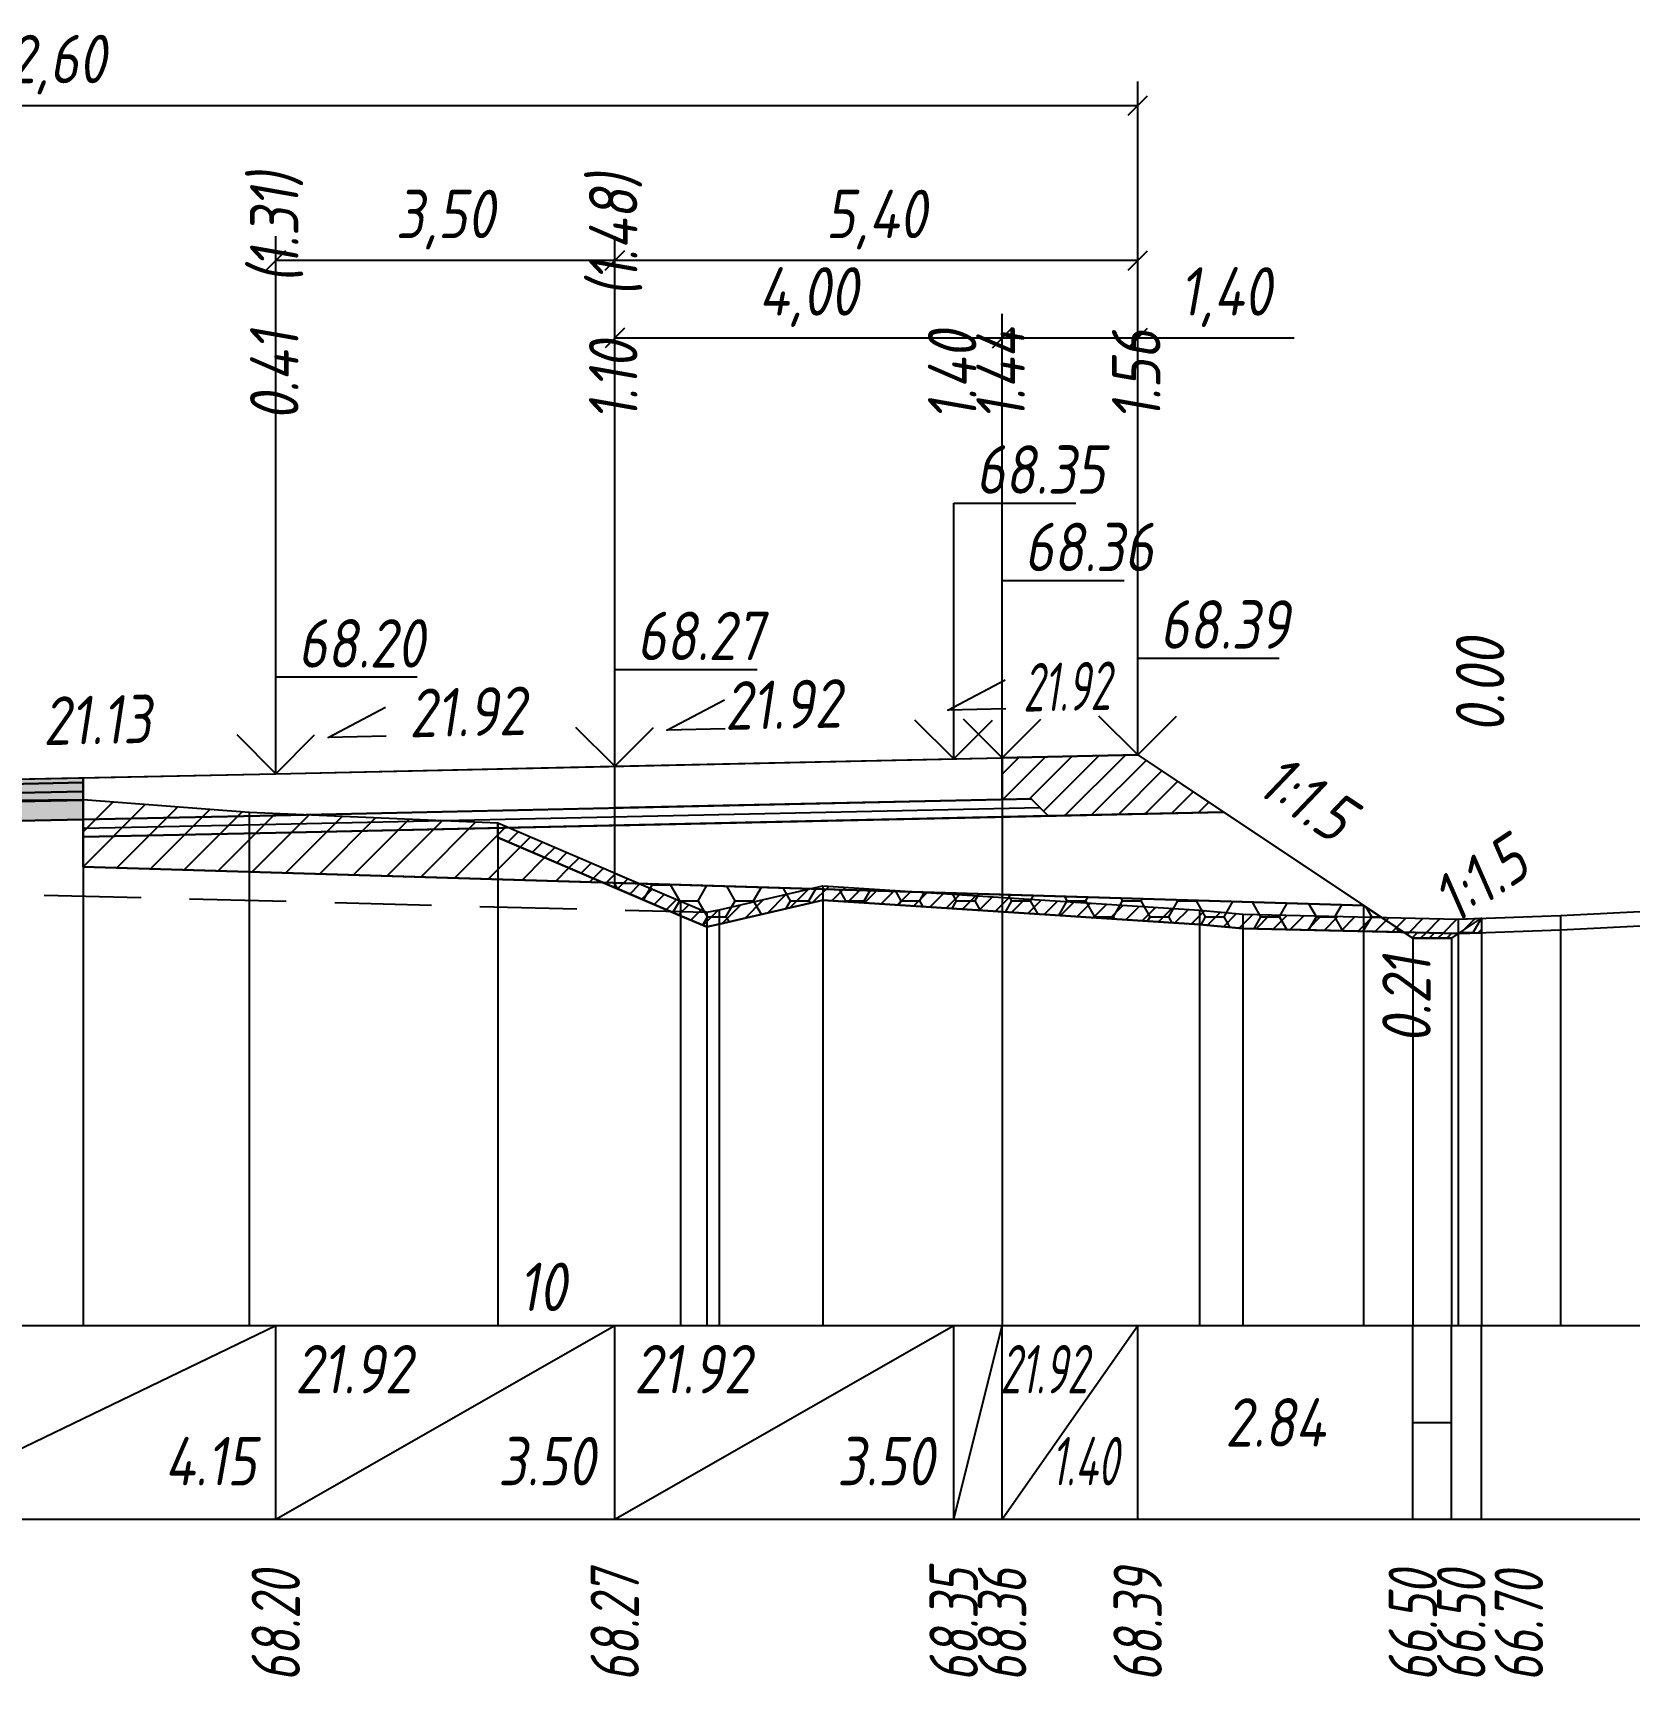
# Model space of a CAD drawing. Extents: x -717 to 1451, y -133302 to 233.
# Drawn here: x 165.2 to 247.6, y -39581.2 to -39496.3 of the extents above; entities that cross this region are included whole.
import ezdxf
from ezdxf.enums import TextEntityAlignment as Align

# ---------------------------------------------------------------- set-up
doc = ezdxf.new("R2010")
doc.units = 0
doc.linetypes.add('штриховая', pattern=[0.75, 0.5, -0.25])
for name, color, linetype in [('Интерполированный поперечник', 2, 'Continuous'), ('Код_514', 1, 'Continuous'), ('Контур_0', 7, 'Continuous'), ('Контур_2521', 7, 'Continuous'), ('Контур_2564', 7, 'Continuous'), ('Контур_2660', 7, 'Continuous'), ('Контур_2665', 7, 'Continuous'), ('Контур_400', 7, 'Continuous'), ('Контур_508', 7, 'Continuous'), ('Контур_512', 7, 'Continuous'), ('Контур_513', 7, 'Continuous'), ('Контур_818', 7, 'Continuous'), ('Красный поперечник', 1, 'Continuous'), ('Объём_2501', 7, 'Continuous'), ('Объём_2564', 7, 'Continuous'), ('Объём_2650', 7, 'Continuous'), ('Объём_2660', 7, 'Continuous'), ('Объём_2661', 7, 'Continuous'), ('Объём_2663', 7, 'Continuous'), ('Объём_2664', 7, 'Continuous'), ('Объём_2665', 7, 'Continuous'), ('Объём_2666', 7, 'Continuous'), ('Объём_2753', 7, 'Continuous'), ('Откосы', 7, 'Continuous'), ('Отметки покрытия', 7, 'Continuous'), ('Рабочие отметки', 7, 'Continuous'), ('Рабочие отметки доп.', 7, 'Continuous'), ('Слои выравнивания', 7, 'Continuous'), ('Таблица', 7, 'Continuous'), ('Уклоны проезжей части', 7, 'Continuous'), ('Черный поперечник', 3, 'Continuous')]:
    doc.layers.add(name, color=color, linetype=linetype)
for name, color, linetype, true_color in [('Контур_2540', 2, 'Continuous', 0xffff00), ('Контур_2560', 2, 'Continuous', 0xffff00), ('Контур_2561', 7, 'Continuous', 0xff8040), ('Контур_2562', 3, 'Continuous', 0x00ff00), ('Контур_2563', 7, 'Continuous', 0xff8000), ('Контур_2570', 7, 'Continuous', 0x80ff00), ('Контур_2725', 7, 'Continuous', 0x323232), ('Контур_2736', 4, 'Continuous', 0x00ffff), ('Контур_2737', 4, 'Continuous', 0x00ffff), ('Контур_2738', 4, 'Continuous', 0x00ffff), ('Контур_2739', 4, 'Continuous', 0x00ffff), ('Контур_2741', 4, 'Continuous', 0x00ffff), ('Контур_2742', 4, 'Continuous', 0x00ffff), ('Контур_2743', 4, 'Continuous', 0x00ffff), ('Контур_2744', 7, 'Continuous', 0xa4ffff), ('Контур_2745', 7, 'Continuous', 0xa4ffff), ('Контур_2747', 4, 'Continuous', 0x00ffff), ('Контур_2748', 4, 'Continuous', 0x00ffff), ('Контур_2749', 4, 'Continuous', 0x00ffff), ('Контур_2750', 4, 'Continuous', 0x00ffff), ('Контур_2751', 4, 'Continuous', 0x00ffff), ('Контур_2752', 4, 'Continuous', 0x00ffff), ('Контур_2760', 7, 'Continuous', 0x323232), ('Контур_2761', 7, 'Continuous', 0x323232), ('Контур_2762', 7, 'Continuous', 0x323232), ('Контур_2763', 7, 'Continuous', 0x323232), ('Контур_402', 7, 'Continuous', 0xff6464), ('Контур_703', 4, 'Continuous', 0x00ffff), ('Контур_705', 4, 'Continuous', 0x00ffff), ('Контур_707', 4, 'Continuous', 0x00ffff), ('Контур_720', 131, 'Continuous', 0xaaffff), ('Объём_2500', 7, 'Continuous', 0xc0c0c0), ('Объём_2520', 7, 'Continuous', 0x80ffff), ('Объём_2540', 2, 'Continuous', 0xffff00), ('Объём_2560', 2, 'Continuous', 0xffff00), ('Объём_2561', 7, 'Continuous', 0xff8040), ('Объём_2562', 3, 'Continuous', 0x00ff00), ('Объём_2563', 7, 'Continuous', 0xff8000), ('Объём_2570', 7, 'Continuous', 0x80ff00), ('Объём_2600', 7, 'Continuous', 0x808000), ('Объём_2620', 2, 'Continuous', 0xffff00), ('Объём_2746', 2, 'Continuous', 0xffff00)]:
    doc.layers.add(name, color=color, linetype=linetype, true_color=true_color)
doc.styles.get("Standard").update_dxf_attribs({"font": 'txt', "height": 2.5})
doc.styles.add('М', font='romand.shx', dxfattribs={"width": 0.8, "oblique": 10, "height": 2.5})
doc.dimstyles.new('ISO-25', dxfattribs={"dimtxt": 2.5, "dimasz": 2.5, "dimexe": 1.25, "dimexo": 0.625, "dimtad": 1, "dimtxsty": 'Standard', "dimcen": 2.5, "dimadec": 0, "dimazin": 0, "dimtfac": 1, "dimtmove": 0, "dimatfit": 3, "dimfxl": 1, "dimarcsym": 0})

# ---------------------------------------------------------------- blocks, each defined once
blk = doc.blocks.new('_Oblique')
at = {"color": 0, "linetype": 'ByBlock', "lineweight": -2}
blk.add_line((-0.5, -0.5), (0.5, 0.5), dxfattribs=at)
blk = doc.blocks.new('*D914')
at = {"color": 0, "lineweight": -2, "transparency": 16777216}
for p, q in [((215.236, -39533.122), (215.236, -39510.757)), ((222.236, -39532.968), (222.236, -39510.757)), ((215.236, -39512.007), (222.236, -39512.007)), ((222.236, -39512.007), (230.316, -39512.007))]:
    blk.add_line(p, q, dxfattribs=at)
at = {"layer": 'Defpoints', "color": 0, "transparency": 16777216}
for p in [(222.236, -39512.007), (215.236, -39533.747), (222.236, -39533.593)]:
    blk.add_point(p, dxfattribs=at)
at = {"color": 0, "lineweight": -2, "transparency": 16777216, "rotation": 180}
blk.add_blockref('_Oblique', (215.236, -39512.007), dxfattribs=at)
at = {"color": 0, "lineweight": -2, "transparency": 16777216}
blk.add_blockref('_Oblique', (222.236, -39512.007), dxfattribs=at)
at = {"color": 0, "transparency": 16777216, "insert": (226.776, -39509.894), "char_height": 2.5, "width": 8.75, "attachment_point": 5, "style": 'М'}
blk.add_mtext('1,40', dxfattribs=at)
blk = doc.blocks.new('*D916')
at = {"color": 0, "lineweight": -2, "transparency": 16777216}
for p, q in [((195.236, -39533.56), (195.236, -39510.757)), ((215.236, -39533.122), (215.236, -39510.757)), ((195.236, -39512.007), (215.236, -39512.007))]:
    blk.add_line(p, q, dxfattribs=at)
at = {"layer": 'Defpoints', "color": 0, "transparency": 16777216}
for p in [(215.236, -39512.007), (195.236, -39534.185), (215.236, -39533.747)]:
    blk.add_point(p, dxfattribs=at)
at = {"color": 0, "lineweight": -2, "transparency": 16777216, "rotation": 180}
blk.add_blockref('_Oblique', (195.236, -39512.007), dxfattribs=at)
at = {"color": 0, "lineweight": -2, "transparency": 16777216}
blk.add_blockref('_Oblique', (215.236, -39512.007), dxfattribs=at)
at = {"color": 0, "transparency": 16777216, "insert": (205.236, -39509.894), "char_height": 2.5, "width": 9.16667, "attachment_point": 5, "style": 'М'}
blk.add_mtext('4,00', dxfattribs=at)
blk = doc.blocks.new('*D918')
at = {"color": 0, "lineweight": -2, "transparency": 16777216}
for p, q in [((177.736, -39533.944), (177.736, -39506.757)), ((195.236, -39533.56), (195.236, -39506.757)), ((195.236, -39508.007), (177.736, -39508.007))]:
    blk.add_line(p, q, dxfattribs=at)
at = {"layer": 'Defpoints', "color": 0, "transparency": 16777216}
for p in [(177.736, -39508.007), (195.236, -39534.185), (177.736, -39534.569)]:
    blk.add_point(p, dxfattribs=at)
at = {"color": 0, "lineweight": -2, "transparency": 16777216, "rotation": 180}
blk.add_blockref('_Oblique', (177.736, -39508.007), dxfattribs=at)
at = {"color": 0, "lineweight": -2, "transparency": 16777216}
blk.add_blockref('_Oblique', (195.236, -39508.007), dxfattribs=at)
at = {"color": 0, "transparency": 16777216, "insert": (186.486, -39505.894), "char_height": 2.5, "width": 9.58333, "attachment_point": 5, "style": 'М'}
blk.add_mtext('3,50', dxfattribs=at)
blk = doc.blocks.new('*D919')
at = {"color": 0, "lineweight": -2, "transparency": 16777216}
for p, q in [((195.236, -39533.56), (195.236, -39506.757)), ((222.236, -39532.968), (222.236, -39506.757)), ((222.236, -39508.007), (195.236, -39508.007))]:
    blk.add_line(p, q, dxfattribs=at)
at = {"layer": 'Defpoints', "color": 0, "transparency": 16777216}
for p in [(195.236, -39508.007), (195.236, -39534.185), (222.236, -39533.593)]:
    blk.add_point(p, dxfattribs=at)
at = {"color": 0, "lineweight": -2, "transparency": 16777216, "rotation": 180}
blk.add_blockref('_Oblique', (195.236, -39508.007), dxfattribs=at)
at = {"color": 0, "lineweight": -2, "transparency": 16777216}
blk.add_blockref('_Oblique', (222.236, -39508.007), dxfattribs=at)
at = {"color": 0, "transparency": 16777216, "insert": (208.736, -39505.894), "char_height": 2.5, "width": 9.58333, "attachment_point": 5, "style": 'М'}
blk.add_mtext('5,40', dxfattribs=at)
blk = doc.blocks.new('*D921')
at = {"color": 0, "lineweight": -2, "transparency": 16777216}
for p, q in [((109.236, -39535.797), (109.236, -39498.757)), ((222.236, -39532.968), (222.236, -39498.757)), ((109.236, -39500.007), (222.236, -39500.007))]:
    blk.add_line(p, q, dxfattribs=at)
at = {"layer": 'Defpoints', "color": 0, "transparency": 16777216}
for p in [(222.236, -39500.007), (222.236, -39533.593), (109.236, -39536.422)]:
    blk.add_point(p, dxfattribs=at)
at = {"color": 0, "lineweight": -2, "transparency": 16777216, "rotation": 180}
blk.add_blockref('_Oblique', (109.236, -39500.007), dxfattribs=at)
at = {"color": 0, "lineweight": -2, "transparency": 16777216}
blk.add_blockref('_Oblique', (222.236, -39500.007), dxfattribs=at)
at = {"color": 0, "transparency": 16777216, "insert": (165.736, -39497.894), "char_height": 2.5, "width": 12.08333, "attachment_point": 5, "style": 'М'}
blk.add_mtext('22,60', dxfattribs=at)

msp = doc.modelspace()

# ---------------------------------------------------------------- hatches: boundary and pattern name
at = {"layer": 'Объём_2563'}
h = msp.add_hatch(dxfattribs=at)
h.set_pattern_fill('ANSI31', color=256, scale=0.3)
h.paths.add_polyline_path([(215.236, -39533.684), (222.236, -39533.531), (226.665, -39536.484), (217.617, -39536.682), (216.736, -39535.801), (215.236, -39535.834)])
at = {"layer": 'Объём_2570'}
h = msp.add_hatch(dxfattribs=at)
h.set_pattern_fill('ANSI31', color=256, scale=0.2)
h.paths.add_polyline_path([(239.992, -39542.715), (238.78, -39542.757), (227.667, -39542.499), (225.427, -39542.295), (205.982, -39541.04), (200.622, -39542.279), (199.995, -39542.409), (198.625, -39541.842), (189.199, -39537.796), (189.199, -39537.046), (198.625, -39541.092), (199.995, -39541.659), (200.622, -39541.529), (205.982, -39540.29), (225.427, -39541.545), (227.667, -39541.749), (238.78, -39542.007), (239.992, -39541.965)])
at = {"layer": 'Объём_2600'}
h = msp.add_hatch(dxfattribs=at)
h.set_pattern_fill('ANSI31', color=6, scale=0.4)
h.paths.add_polyline_path([(176.362, -39536.49), (189.199, -39537.046), (189.199, -39537.796), (194.621, -39540.123), (167.791, -39539.319), (167.791, -39535.841)])
h = msp.add_hatch(dxfattribs=at)
h.set_pattern_fill('HONEY', color=5, scale=0.3)
h.paths.add_polyline_path([(195.236, -39540.142), (233.892, -39541.302), (235.978, -39542.692), (227.667, -39542.499), (225.427, -39542.295), (205.982, -39541.04), (200.622, -39542.279), (199.995, -39542.409), (198.625, -39541.842), (195.236, -39540.387)])
h = msp.add_hatch(dxfattribs=at)
h.set_pattern_fill('HONEY', color=5, scale=0.3)
h.paths.add_polyline_path([(238.806, -39542.756), (239.992, -39541.965), (239.992, -39542.715)])
at = {"layer": 'Объём_2620'}
h = msp.add_hatch(dxfattribs=at)
h.set_pattern_fill('ANSI31', color=2, scale=0.1)
h.paths.add_polyline_path([(236.44, -39543), (235.978, -39542.692), (238.78, -39542.757), (238.806, -39542.756), (238.44, -39543)])
at = {"layer": 'Слои выравнивания'}
for color, points in [(2, [(156.986, -39534.944), (167.791, -39534.716), (167.791, -39534.966), (156.986, -39535.194)]), (3, [(156.986, -39535.194), (167.791, -39534.966), (167.791, -39535.416), (156.986, -39535.644)]), (4, [(156.986, -39535.644), (167.791, -39535.416), (167.791, -39535.866), (156.986, -39536.094)]), (5, [(156.986, -39536.094), (167.791, -39535.866), (167.791, -39536.866), (156.986, -39537.094)])]:
    msp.add_hatch(color=color, dxfattribs=at).paths.add_polyline_path(points)

# ---------------------------------------------------------------- linework, layer by layer
at = {"layer": 'Интерполированный поперечник', "linetype": 'штриховая', "ltscale": 10, "flags": 128}
msp.add_lwpolyline([(83.312, -39538.619), (199.995, -39541.659)], dxfattribs=at)
at = {"layer": 'Код_514'}
for p, q in [((156.986, -39573), (177.736, -39563)), ((177.736, -39573), (177.736, -39563)), ((177.736, -39573), (195.236, -39563)), ((195.236, -39573), (195.236, -39563)), ((195.236, -39573), (212.736, -39563)), ((212.736, -39573), (212.736, -39563)), ((212.736, -39573), (215.236, -39563)), ((215.236, -39573), (215.236, -39563)), ((215.236, -39573), (222.236, -39563)), ((222.236, -39573), (222.236, -39563)), ((236.44, -39573), (236.44, -39563)), ((238.44, -39573), (238.44, -39563)), ((239.992, -39573), (239.992, -39563)), ((236.44, -39568), (238.44, -39568))]:
    msp.add_line(p, q, dxfattribs=at)
at = {"layer": 'Контур_0', "flags": 128}
for points in [[(222.236, -39533.531), (234.812, -39541.915), (234.812, -39541.915), (234.812, -39541.915), (234.812, -39541.915), (234.812, -39541.915), (234.812, -39541.915), (234.812, -39541.915), (234.812, -39541.915), (234.812, -39541.915), (234.812, -39541.915), (234.812, -39541.915), (234.812, -39541.915), (234.812, -39541.915), (234.812, -39541.915), (236.44, -39543)], [(222.236, -39533.531), (234.812, -39541.915), (234.812, -39541.915), (234.812, -39541.915), (234.812, -39541.915), (234.812, -39541.915), (234.812, -39541.915), (234.812, -39541.915), (234.812, -39541.915), (234.812, -39541.915), (234.812, -39541.915), (234.812, -39541.915), (234.812, -39541.915), (234.812, -39541.915), (234.812, -39541.915), (236.44, -39543), (238.44, -39543), (239.992, -39541.965), (239.992, -39541.965), (239.992, -39541.965), (239.992, -39541.965), (239.992, -39541.965), (239.992, -39541.965), (239.992, -39541.965), (239.992, -39541.965), (239.992, -39541.965), (239.992, -39541.965), (239.992, -39541.965), (239.992, -39541.965), (239.992, -39541.965)], [(167.791, -39534.716), (177.736, -39534.506), (215.236, -39533.684), (215.236, -39535.834), (177.736, -39536.656), (167.791, -39536.866), (167.791, -39534.716), (167.791, -39534.716)], [(177.736, -39536.656), (216.736, -39535.801), (217.617, -39536.682), (177.736, -39537.556), (167.791, -39537.766), (167.791, -39536.866), (177.736, -39536.656), (177.736, -39536.656)], [(215.236, -39535.834), (216.736, -39535.801), (217.617, -39536.682), (226.665, -39536.484)]]:
    msp.add_lwpolyline(points, dxfattribs=at)
at = {"layer": 'Контур_2521', "color": 250, "flags": 128}
msp.add_lwpolyline([(167.791, -39537.316), (177.736, -39537.106), (217.176, -39536.242)], dxfattribs=at)
at = {"layer": 'Контур_2540', "flags": 128}
msp.add_lwpolyline([(177.736, -39537.556), (226.665, -39536.484), (233.892, -39541.302), (167.791, -39539.319), (167.791, -39537.766), (177.736, -39537.556), (177.736, -39537.556)], dxfattribs=at)
at = {"layer": 'Контур_2560', "flags": 128}
msp.add_lwpolyline([(215.236, -39533.684), (222.236, -39533.531), (222.236, -39533.531), (222.236, -39533.531)], dxfattribs=at)
at = {"layer": 'Контур_2561', "flags": 128}
msp.add_lwpolyline([(215.236, -39533.684), (215.236, -39533.684), (222.236, -39533.531), (222.236, -39533.531), (215.236, -39533.684)], dxfattribs=at)
at = {"layer": 'Контур_2562', "flags": 128}
msp.add_lwpolyline([(222.236, -39533.531), (222.236, -39533.531), (222.236, -39533.531), (222.236, -39533.531), (222.236, -39533.531)], dxfattribs=at)
at = {"layer": 'Контур_2563', "flags": 128}
msp.add_lwpolyline([(215.236, -39533.684), (222.236, -39533.531), (226.665, -39536.484), (217.617, -39536.682), (216.736, -39535.801), (215.236, -39535.834), (215.236, -39533.684), (215.236, -39533.684)], dxfattribs=at)
at = {"layer": 'Контур_2564', "flags": 128}
msp.add_lwpolyline([(215.236, -39533.684), (222.236, -39533.531)], dxfattribs=at)
at = {"layer": 'Контур_2570', "flags": 128}
msp.add_lwpolyline([(156.986, -39535.936), (167.791, -39535.841), (176.362, -39536.49), (189.199, -39537.046), (189.199, -39537.796), (198.625, -39541.842), (199.995, -39542.409), (199.995, -39542.409), (200.622, -39542.279), (205.982, -39541.04), (225.427, -39542.295), (227.667, -39542.499), (238.78, -39542.757), (244.071, -39542.574), (264.992, -39541.52)], dxfattribs=at)
at = {"layer": 'Контур_2660', "flags": 128}
msp.add_lwpolyline([(167.791, -39539.319), (233.892, -39541.302)], dxfattribs=at)
at = {"layer": 'Контур_2665', "flags": 128}
msp.add_lwpolyline([(222.236, -39533.531), (222.236, -39533.531)], dxfattribs=at)
at = {"layer": 'Контур_2725', "flags": 128}
msp.add_lwpolyline([(118.134, -39538.176), (118.736, -39538.159), (126.635, -39537.935), (136.236, -39537.662), (142.048, -39537.503), (152.333, -39537.222), (156.986, -39537.094), (167.791, -39536.866)], dxfattribs=at)
at = {"layer": 'Контур_2736', "flags": 128}
for points in [[(222.236, -39533.531), (234.812, -39541.915)], [(234.812, -39541.915), (236.44, -39543)]]:
    msp.add_lwpolyline(points, dxfattribs=at)
at = {"layer": 'Контур_2737', "flags": 128}
msp.add_lwpolyline([(234.812, -39541.915), (234.812, -39541.915)], dxfattribs=at)
at = {"layer": 'Контур_2738', "flags": 128}
msp.add_lwpolyline([(234.812, -39541.915), (234.812, -39541.915)], dxfattribs=at)
at = {"layer": 'Контур_2739', "flags": 128}
msp.add_lwpolyline([(234.812, -39541.915), (234.812, -39541.915)], dxfattribs=at)
at = {"layer": 'Контур_2741', "flags": 128}
msp.add_lwpolyline([(239.992, -39541.965), (239.992, -39541.965)], dxfattribs=at)
at = {"layer": 'Контур_2742', "flags": 128}
msp.add_lwpolyline([(239.992, -39541.965), (239.992, -39541.965)], dxfattribs=at)
at = {"layer": 'Контур_2743', "flags": 128}
msp.add_lwpolyline([(239.992, -39541.965), (239.992, -39541.965)], dxfattribs=at)
at = {"layer": 'Контур_2744', "flags": 128}
msp.add_lwpolyline([(239.992, -39541.965), (239.992, -39541.965)], dxfattribs=at)
msp.add_lwpolyline([(239.992, -39541.965), (239.992, -39541.965)], dxfattribs=at)
msp.add_lwpolyline([(239.992, -39541.965), (239.992, -39541.965)], dxfattribs=at)
msp.add_lwpolyline([(239.992, -39541.965), (239.992, -39541.965)], dxfattribs=at)
msp.add_lwpolyline([(239.992, -39541.965), (239.992, -39541.965)], dxfattribs=at)
msp.add_lwpolyline([(239.992, -39541.965), (239.992, -39541.965)], dxfattribs=at)
at = {"layer": 'Контур_2745', "flags": 128}
msp.add_lwpolyline([(234.812, -39541.915), (234.812, -39541.915)], dxfattribs=at)
msp.add_lwpolyline([(234.812, -39541.915), (234.812, -39541.915)], dxfattribs=at)
msp.add_lwpolyline([(234.812, -39541.915), (234.812, -39541.915)], dxfattribs=at)
msp.add_lwpolyline([(234.812, -39541.915), (234.812, -39541.915)], dxfattribs=at)
msp.add_lwpolyline([(234.812, -39541.915), (234.812, -39541.915)], dxfattribs=at)
msp.add_lwpolyline([(234.812, -39541.915), (234.812, -39541.915)], dxfattribs=at)
at = {"layer": 'Контур_2747', "flags": 128}
msp.add_lwpolyline([(234.812, -39541.915), (234.812, -39541.915)], dxfattribs=at)
at = {"layer": 'Контур_2748', "flags": 128}
msp.add_lwpolyline([(234.812, -39541.915), (234.812, -39541.915)], dxfattribs=at)
at = {"layer": 'Контур_2749', "flags": 128}
msp.add_lwpolyline([(234.812, -39541.915), (234.812, -39541.915)], dxfattribs=at)
at = {"layer": 'Контур_2750', "flags": 128}
msp.add_lwpolyline([(239.992, -39541.965), (239.992, -39541.965)], dxfattribs=at)
at = {"layer": 'Контур_2751', "flags": 128}
msp.add_lwpolyline([(239.992, -39541.965), (239.992, -39541.965)], dxfattribs=at)
at = {"layer": 'Контур_2752', "flags": 128}
msp.add_lwpolyline([(239.992, -39541.965), (239.992, -39541.965)], dxfattribs=at)
at = {"layer": 'Контур_2760', "flags": 128}
msp.add_lwpolyline([(118.134, -39536.026), (118.736, -39536.009), (126.635, -39535.785), (136.236, -39535.512), (142.048, -39535.353), (152.333, -39535.072), (156.986, -39534.944), (167.791, -39534.716)], dxfattribs=at)
at = {"layer": 'Контур_2761', "flags": 128}
msp.add_lwpolyline([(118.134, -39536.276), (118.736, -39536.259), (126.635, -39536.035), (136.236, -39535.762), (142.048, -39535.603), (152.333, -39535.322), (156.986, -39535.194), (167.791, -39534.966)], dxfattribs=at)
at = {"layer": 'Контур_2762', "flags": 128}
msp.add_lwpolyline([(118.134, -39536.726), (118.736, -39536.709), (126.635, -39536.485), (136.236, -39536.212), (142.048, -39536.053), (152.333, -39535.772), (156.986, -39535.644), (167.791, -39535.416)], dxfattribs=at)
at = {"layer": 'Контур_2763', "flags": 128}
msp.add_lwpolyline([(118.134, -39537.176), (118.736, -39537.159), (126.635, -39536.935), (136.236, -39536.662), (142.048, -39536.503), (152.333, -39536.222), (156.986, -39536.094), (167.791, -39535.866)], dxfattribs=at)
at = {"layer": 'Контур_400', "flags": 128}
msp.add_lwpolyline([(156.986, -39534.944), (177.736, -39534.506), (195.236, -39534.122), (195.236, -39534.122), (195.236, -39534.122), (195.236, -39534.122), (212.736, -39533.739), (212.736, -39533.739), (215.236, -39533.684)], dxfattribs=at)
at = {"layer": 'Контур_402', "flags": 128}
msp.add_lwpolyline([(105, -39540.554), (118.134, -39540.16), (118.134, -39538.176), (136.236, -39537.662), (156.986, -39537.094), (167.791, -39536.866), (167.791, -39539.319), (233.892, -39541.302)], dxfattribs=at)
at = {"layer": 'Контур_508', "flags": 128}
msp.add_lwpolyline([(105, -39540.554), (118.134, -39540.16), (118.134, -39538.176), (136.236, -39537.662), (156.986, -39537.094), (167.791, -39536.866), (167.791, -39539.319), (233.892, -39541.302), (236.44, -39543), (238.44, -39543), (239.992, -39541.965)], dxfattribs=at)
at = {"layer": 'Контур_512', "flags": 128}
msp.add_lwpolyline([(167.791, -39539.319), (233.892, -39541.302), (236.44, -39543), (238.44, -39543), (239.992, -39541.965)], dxfattribs=at)
at = {"layer": 'Контур_513', "flags": 128}
msp.add_lwpolyline([(105, -39540.554), (118.134, -39540.16), (118.134, -39538.176), (136.236, -39537.662), (156.986, -39537.094), (167.791, -39536.866), (167.791, -39539.319), (233.892, -39541.302), (236.44, -39543), (238.44, -39543), (239.992, -39541.965)], dxfattribs=at)
at = {"layer": 'Контур_703', "flags": 128}
msp.add_lwpolyline([(222.236, -39533.531), (234.812, -39541.915)], dxfattribs=at)
at = {"layer": 'Контур_705', "flags": 128}
msp.add_lwpolyline([(234.812, -39541.915), (234.812, -39541.915)], dxfattribs=at)
at = {"layer": 'Контур_707', "flags": 128}
msp.add_lwpolyline([(238.44, -39543), (239.992, -39541.965)], dxfattribs=at)
at = {"layer": 'Контур_720', "flags": 128}
msp.add_lwpolyline([(236.44, -39543), (238.44, -39543)], dxfattribs=at)
at = {"layer": 'Контур_818', "flags": 128}
msp.add_lwpolyline([(105, -39537.501), (107.007, -39537.42), (118.134, -39536.754), (126.635, -39536.553), (142.048, -39536.193), (152.333, -39535.976), (156.986, -39535.936), (167.791, -39535.841), (176.362, -39536.49), (189.199, -39537.046), (189.199, -39537.796), (198.625, -39541.842), (199.995, -39542.409), (199.995, -39542.409), (200.622, -39542.279), (205.982, -39541.04), (225.427, -39542.295), (227.667, -39542.499), (238.78, -39542.757), (239.992, -39542.715)], dxfattribs=at)
at = {"layer": 'Красный поперечник'}
for p, q in [((215.236, -39533.684), (222.236, -39533.531)), ((222.236, -39533.531), (236.44, -39543)), ((177.736, -39534.506), (195.236, -39534.122)), ((195.236, -39534.122), (212.736, -39533.739)), ((212.736, -39533.739), (215.236, -39533.684)), ((156.986, -39534.944), (177.736, -39534.506)), ((167.791, -39539.319), (167.791, -39563)), ((233.892, -39541.302), (233.892, -39563)), ((238.44, -39543), (239.992, -39541.965)), ((239.992, -39541.965), (239.992, -39563)), ((236.44, -39543), (236.44, -39563)), ((236.44, -39543), (238.44, -39543)), ((238.44, -39543), (238.44, -39563))]:
    msp.add_line(p, q, dxfattribs=at)
at = {"layer": 'Объём_2500', "flags": 128}
for points in [[(167.791, -39534.716), (177.736, -39534.506), (215.236, -39533.684), (215.236, -39535.834), (177.736, -39536.656), (167.791, -39536.866), (167.791, -39534.716), (167.791, -39534.716)], [(195.236, -39534.122), (215.236, -39533.684), (215.236, -39535.834), (195.236, -39536.272), (195.236, -39534.122)]]:
    msp.add_lwpolyline(points, dxfattribs=at)
at = {"layer": 'Объём_2501', "flags": 128}
for points in [[(156.986, -39534.944), (177.736, -39534.506), (195.236, -39534.122), (195.236, -39534.122), (195.236, -39534.122), (195.236, -39534.122), (212.736, -39533.739), (212.736, -39533.739), (215.236, -39533.684)], [(195.236, -39534.122), (212.736, -39533.739), (212.736, -39533.739), (215.236, -39533.684)]]:
    msp.add_lwpolyline(points, dxfattribs=at)
at = {"layer": 'Объём_2520', "color": 250, "flags": 128}
for points in [[(177.736, -39536.656), (216.736, -39535.801), (217.617, -39536.682), (177.736, -39537.556), (167.791, -39537.766), (167.791, -39536.866), (177.736, -39536.656), (177.736, -39536.656)], [(195.236, -39536.272), (216.736, -39535.801), (217.617, -39536.682), (195.236, -39537.172), (195.236, -39536.272)]]:
    msp.add_lwpolyline(points, dxfattribs=at)
at = {"layer": 'Объём_2540', "flags": 128}
for points in [[(177.736, -39537.556), (226.665, -39536.484), (233.892, -39541.302), (167.791, -39539.319), (167.791, -39537.766), (177.736, -39537.556), (177.736, -39537.556)], [(195.236, -39537.172), (226.665, -39536.484), (233.892, -39541.302), (195.236, -39540.142), (195.236, -39537.172)]]:
    msp.add_lwpolyline(points, dxfattribs=at)
at = {"layer": 'Объём_2560', "flags": 128}
msp.add_lwpolyline([(215.236, -39533.684), (222.236, -39533.531), (222.236, -39533.531), (222.236, -39533.531)], dxfattribs=at)
msp.add_lwpolyline([(215.236, -39533.684), (222.236, -39533.531), (222.236, -39533.531), (222.236, -39533.531)], dxfattribs=at)
at = {"layer": 'Объём_2561', "flags": 128}
msp.add_lwpolyline([(215.236, -39533.684), (215.236, -39533.684), (222.236, -39533.531), (222.236, -39533.531), (215.236, -39533.684)], dxfattribs=at)
msp.add_lwpolyline([(215.236, -39533.684), (215.236, -39533.684), (222.236, -39533.531), (222.236, -39533.531), (215.236, -39533.684)], dxfattribs=at)
at = {"layer": 'Объём_2562', "flags": 128}
msp.add_lwpolyline([(222.236, -39533.531), (222.236, -39533.531), (222.236, -39533.531), (222.236, -39533.531), (222.236, -39533.531)], dxfattribs=at)
msp.add_lwpolyline([(222.236, -39533.531), (222.236, -39533.531), (222.236, -39533.531), (222.236, -39533.531), (222.236, -39533.531)], dxfattribs=at)
at = {"layer": 'Объём_2563', "color": 250, "flags": 128}
msp.add_lwpolyline([(215.236, -39533.684), (222.236, -39533.531), (226.665, -39536.484), (217.617, -39536.682), (216.736, -39535.801), (215.236, -39535.834), (215.236, -39533.684), (215.236, -39533.684)], dxfattribs=at)
msp.add_lwpolyline([(215.236, -39533.684), (222.236, -39533.531), (226.665, -39536.484), (217.617, -39536.682), (216.736, -39535.801), (215.236, -39535.834), (215.236, -39533.684), (215.236, -39533.684)], dxfattribs=at)
at = {"layer": 'Объём_2564', "flags": 128}
msp.add_lwpolyline([(215.236, -39533.684), (222.236, -39533.531)], dxfattribs=at)
msp.add_lwpolyline([(215.236, -39533.684), (222.236, -39533.531)], dxfattribs=at)
at = {"layer": 'Объём_2570', "flags": 128}
for points in [[(239.992, -39542.715), (238.78, -39542.757), (227.667, -39542.499), (225.427, -39542.295), (205.982, -39541.04), (200.622, -39542.279), (199.995, -39542.409), (198.625, -39541.842), (189.199, -39537.796), (189.199, -39537.046), (198.625, -39541.092), (199.995, -39541.659), (200.622, -39541.529), (205.982, -39540.29), (225.427, -39541.545), (227.667, -39541.749), (238.78, -39542.007), (239.992, -39541.965), (239.992, -39542.715), (239.992, -39542.715)], [(195.236, -39539.637), (198.625, -39541.092), (199.995, -39541.659), (200.622, -39541.529), (205.982, -39540.29), (225.427, -39541.545), (227.667, -39541.749), (238.78, -39542.007), (239.992, -39541.965), (239.992, -39542.715), (239.992, -39542.715), (239.992, -39542.715), (238.78, -39542.757), (227.667, -39542.499), (225.427, -39542.295), (205.982, -39541.04), (200.622, -39542.279), (199.995, -39542.409), (198.625, -39541.842), (195.236, -39540.387), (195.236, -39539.637)]]:
    msp.add_lwpolyline(points, dxfattribs=at)
at = {"layer": 'Объём_2600', "color": 5, "flags": 128}
for points in [[(227.667, -39542.499), (225.427, -39542.295), (205.982, -39541.04), (200.622, -39542.279), (199.995, -39542.409), (198.625, -39541.842), (194.621, -39540.123), (233.892, -39541.302), (235.978, -39542.692), (227.667, -39542.499), (227.667, -39542.499)], [(195.236, -39540.142), (233.892, -39541.302), (235.978, -39542.692), (227.667, -39542.499), (227.667, -39542.499), (227.667, -39542.499), (225.427, -39542.295), (205.982, -39541.04), (200.622, -39542.279), (199.995, -39542.409), (198.625, -39541.842), (195.236, -39540.387), (195.236, -39540.142)], [(238.806, -39542.756), (239.992, -39541.965), (239.992, -39542.715), (238.806, -39542.756), (238.806, -39542.756)], [(238.806, -39542.756), (239.992, -39541.965), (239.992, -39542.715), (238.806, -39542.756), (238.806, -39542.756)]]:
    msp.add_lwpolyline(points, dxfattribs=at)
at = {"layer": 'Объём_2620', "flags": 128}
msp.add_lwpolyline([(236.44, -39543), (235.978, -39542.692), (238.78, -39542.757), (238.806, -39542.756), (238.44, -39543), (236.44, -39543), (236.44, -39543)], dxfattribs=at)
msp.add_lwpolyline([(236.44, -39543), (235.978, -39542.692), (238.78, -39542.757), (238.806, -39542.756), (238.44, -39543), (236.44, -39543), (236.44, -39543)], dxfattribs=at)
at = {"layer": 'Объём_2650', "color": 6, "flags": 128}
msp.add_lwpolyline([(176.362, -39536.49), (189.199, -39537.046), (189.199, -39537.796), (194.621, -39540.123), (167.791, -39539.319), (167.791, -39535.841), (176.362, -39536.49), (176.362, -39536.49)], dxfattribs=at)
at = {"layer": 'Объём_2660', "flags": 128}
for points in [[(167.791, -39539.319), (233.892, -39541.302)], [(195.236, -39540.142), (233.892, -39541.302)]]:
    msp.add_lwpolyline(points, dxfattribs=at)
at = {"layer": 'Объём_2661', "flags": 128}
msp.add_lwpolyline([(222.236, -39533.531), (234.812, -39541.915)], dxfattribs=at)
msp.add_lwpolyline([(222.236, -39533.531), (234.812, -39541.915)], dxfattribs=at)
at = {"layer": 'Объём_2663', "flags": 128}
for points in [[(234.812, -39541.915), (236.44, -39543)], [(234.812, -39541.915), (236.44, -39543)], [(238.44, -39543), (239.992, -39541.965)], [(238.44, -39543), (239.992, -39541.965)]]:
    msp.add_lwpolyline(points, dxfattribs=at)
at = {"layer": 'Объём_2664', "flags": 128}
msp.add_lwpolyline([(236.44, -39543), (238.44, -39543)], dxfattribs=at)
msp.add_lwpolyline([(236.44, -39543), (238.44, -39543)], dxfattribs=at)
at = {"layer": 'Объём_2665', "flags": 128}
msp.add_lwpolyline([(222.236, -39533.531), (222.236, -39533.531)], dxfattribs=at)
msp.add_lwpolyline([(222.236, -39533.531), (222.236, -39533.531)], dxfattribs=at)
at = {"layer": 'Объём_2666', "flags": 128}
msp.add_lwpolyline([(222.236, -39533.531), (234.812, -39541.915)], dxfattribs=at)
msp.add_lwpolyline([(222.236, -39533.531), (234.812, -39541.915)], dxfattribs=at)
at = {"layer": 'Объём_2746', "flags": 128}
msp.add_lwpolyline([(167.791, -39539.319), (167.791, -39535.841), (176.362, -39536.49), (189.199, -39537.046), (189.199, -39537.796), (194.621, -39540.123), (167.791, -39539.319), (167.791, -39539.319)], dxfattribs=at)
at = {"layer": 'Объём_2753', "flags": 128}
msp.add_lwpolyline([(167.791, -39534.716), (167.791, -39534.716)], dxfattribs=at)
at = {"layer": 'Откосы', "color": 1, "flags": 128}
for points in [[(215.435, -39531.154), (212.436, -39531.22), (215.402, -39529.654)], [(200.933, -39532.187), (197.934, -39532.252), (200.901, -39530.687)], [(183.433, -39532.57), (180.434, -39532.636), (183.401, -39531.07)]]:
    msp.add_lwpolyline(points, dxfattribs=at)
at = {"layer": 'Отметки покрытия', "color": 1}
for p, q in [((212.736, -39533.739), (212.736, -39520.531)), ((212.736, -39520.531), (219.036, -39520.531)), ((215.236, -39533.684), (215.236, -39524.531)), ((215.236, -39524.531), (221.536, -39524.531)), ((195.236, -39534.122), (195.236, -39529.122)), ((195.236, -39529.122), (202.586, -39529.122)), ((222.236, -39533.531), (222.236, -39528.531)), ((222.236, -39528.531), (229.536, -39528.531)), ((177.736, -39534.506), (177.736, -39529.506)), ((177.736, -39529.506), (185.036, -39529.506)), ((212.736, -39533.739), (210.736, -39531.739)), ((212.736, -39533.739), (214.736, -39531.739)), ((215.236, -39533.684), (213.236, -39531.684)), ((215.236, -39533.684), (217.236, -39531.684)), ((222.236, -39533.531), (220.236, -39531.531)), ((222.236, -39533.531), (224.236, -39531.531)), ((177.736, -39534.506), (175.736, -39532.506)), ((177.736, -39534.506), (179.736, -39532.506)), ((195.236, -39534.122), (193.236, -39532.122)), ((195.236, -39534.122), (197.236, -39532.122))]:
    msp.add_line(p, q, dxfattribs=at)
at = {"layer": 'Слои выравнивания'}
for p, q in [((215.236, -39533.684), (215.236, -39563)), ((167.791, -39534.716), (167.791, -39563))]:
    msp.add_line(p, q, dxfattribs=at)
at = {"layer": 'Слои выравнивания', "color": 2, "flags": 128}
msp.add_lwpolyline([(156.986, -39534.944), (167.791, -39534.716), (167.791, -39534.966), (156.986, -39535.194)], close=True, dxfattribs=at)
at = {"layer": 'Слои выравнивания', "color": 3, "flags": 128}
msp.add_lwpolyline([(156.986, -39535.194), (167.791, -39534.966), (167.791, -39535.416), (156.986, -39535.644)], close=True, dxfattribs=at)
at = {"layer": 'Слои выравнивания', "color": 4, "flags": 128}
msp.add_lwpolyline([(156.986, -39535.644), (167.791, -39535.416), (167.791, -39535.866), (156.986, -39536.094)], close=True, dxfattribs=at)
at = {"layer": 'Слои выравнивания', "color": 5, "flags": 128}
msp.add_lwpolyline([(156.986, -39536.094), (167.791, -39535.866), (167.791, -39536.866), (156.986, -39537.094)], close=True, dxfattribs=at)
at = {"layer": 'Таблица'}
for p, q in [((80, -39563), (264.992, -39563)), ((80, -39573), (264.992, -39573))]:
    msp.add_line(p, q, dxfattribs=at)
at = {"layer": 'Черный поперечник', "color": 7}
for p, q in [((167.791, -39535.841), (167.791, -39563)), ((176.362, -39536.49), (176.362, -39563)), ((189.199, -39537.046), (189.199, -39563)), ((205.982, -39540.29), (205.982, -39563)), ((198.625, -39541.092), (198.625, -39563)), ((199.995, -39541.659), (199.995, -39563)), ((200.622, -39541.529), (200.622, -39563)), ((225.427, -39541.545), (225.427, -39563)), ((227.667, -39541.749), (227.667, -39563)), ((238.78, -39542.007), (238.78, -39563)), ((244.071, -39541.824), (244.071, -39563))]:
    msp.add_line(p, q, dxfattribs=at)
at = {"layer": 'Черный поперечник', "flags": 128}
msp.add_lwpolyline([(80, -39538.701), (80.573, -39538.637), (83.312, -39538.619), (85.957, -39538.391), (98.363, -39537.771), (107.007, -39537.42), (118.134, -39536.754), (126.635, -39536.553), (142.048, -39536.193), (152.333, -39535.976), (156.986, -39535.936), (167.791, -39535.841), (176.362, -39536.49), (189.199, -39537.046), (198.625, -39541.092), (199.995, -39541.659), (200.622, -39541.529), (205.982, -39540.29), (225.427, -39541.545), (227.667, -39541.749), (238.78, -39542.007), (244.071, -39541.824), (264.992, -39540.77)], dxfattribs=at)

# ---------------------------------------------------------------- texts
at = {"layer": 'Код_514', "style": 'М', "oblique": 10}
for width, p in [(0.8, (178.736, -39564)), (0.8, (196.236, -39564)), (0.6, (215.123, -39564))]:
    msp.add_text('21.92', height=2.5, dxfattribs=dict(at, width=width)).set_placement(p, align=Align.TOP_LEFT)
at = {"layer": 'Код_514', "style": 'М', "oblique": 10, "width": 0.8}
msp.add_text('2.84', height=2.5, dxfattribs=at).set_placement((229.338, -39568), align=Align.MIDDLE_CENTER)
at = {"layer": 'Код_514', "style": 'М', "oblique": 10}
for s, width, p in [('4.15', 0.8, (176.736, -39572)), ('3.50', 0.8, (194.236, -39572)), ('3.50', 0.8, (211.736, -39572)), ('1.40', 0.6, (221.236, -39572))]:
    msp.add_text(s, height=2.5, dxfattribs=dict(at, width=width)).set_placement(p, align=Align.BOTTOM_RIGHT)
at = {"layer": 'Код_514', "style": 'М', "oblique": 10, "width": 0.7}
for s, p in [('68.20', (177.736, -39581.382)), ('68.27', (195.236, -39581.382)), ('68.35', (212.736, -39581.382)), ('68.36', (215.236, -39581.382)), ('68.39', (222.236, -39581.382)), ('66.50', (236.44, -39581.382)), ('66.50', (238.94, -39581.382)), ('66.70', (241.913, -39581.382))]:
    msp.add_text(s, height=2.5, rotation=90, dxfattribs=at).set_placement(p, align=Align.MIDDLE_LEFT)
at = {"layer": 'Отметки покрытия', "color": 1, "style": 'М', "oblique": 10, "width": 0.8}
for s, p in [('68.35', (213.877, -39520.799)), ('68.36', (216.377, -39524.799)), ('68.39', (223.377, -39528.799)), ('68.20', (178.877, -39529.775)), ('68.27', (196.377, -39529.391))]:
    msp.add_text(s, height=2.5, dxfattribs=at).set_placement(p, align=Align.BOTTOM_LEFT)
at = {"layer": 'Рабочие отметки', "color": 1, "style": 'М', "oblique": 10, "width": 0.8}
for s, p in [('1.44', (215.158, -39516.281)), ('0.41', (177.658, -39516.281)), ('1.10', (195.158, -39516.281)), ('1.40', (212.658, -39516.281)), ('1.56', (222.158, -39516.281)), ('0.00', (239.914, -39532.396))]:
    msp.add_text(s, height=2.5, rotation=90, dxfattribs=at).set_placement(p, align=Align.MIDDLE_LEFT)
msp.add_text('0.21', height=2.5, rotation=90, dxfattribs=at).set_placement((236.112, -39543.931), align=Align.MIDDLE_RIGHT)
at = {"layer": 'Рабочие отметки доп.', "color": 1, "style": 'М', "oblique": 10, "width": 0.8}
for s, p in [('(1.31)', (177.658, -39509.181)), ('(1.48)', (195.158, -39509.881))]:
    msp.add_text(s, height=2.5, rotation=90, dxfattribs=at).set_placement(p, align=Align.MIDDLE_LEFT)
at = {"layer": 'Слои выравнивания', "style": 'М', "oblique": 10, "width": 0.8}
msp.add_text('10', height=2.5, dxfattribs=at).set_placement((191.513, -39563), align=Align.BOTTOM_CENTER)
at = {"layer": 'Уклоны проезжей части', "color": 1, "style": 'М', "oblique": 10}
for s, rotation, width, p in [('21.92', 1.25562, 0.6, (218.608, -39532.005)), ('21.92', 1.25562, 0.8, (187.668, -39533.314)), ('21.92', 1.25562, 0.8, (203.964, -39532.931)), ('21.13', 1.21025, 0.8, (168.544, -39533.725)), ('1:1.5', 326.30994, 0.8, (229.893, -39537.433)), ('1:1.5', 33.69007, 0.8, (241.046, -39541.594))]:
    msp.add_text(s, height=2.5, rotation=rotation, dxfattribs=dict(at, width=width)).set_placement(p, align=Align.BOTTOM_CENTER)

# ---------------------------------------------------------------- dimensions: what is measured, and where the dimension line sits
at = {"color": 5}
for base, p1, p2, picture, middle in [((222.236, -39500.007), (109.236, -39536.422), (222.236, -39533.593), '*D921', (165.736, -39497.894)), ((215.236, -39512.007), (195.236, -39534.185), (215.236, -39533.747), '*D916', (205.236, -39509.894)), ((222.236, -39512.007), (215.236, -39533.747), (222.236, -39533.593), '*D914', (226.776, -39509.894))]:
    dim = msp.add_linear_dim(base=base, p1=p1, p2=p2, angle=180, dimstyle='ISO-25', override={"dimasz": 1, "dimlfac": 0.2, "dimzin": 0, "dimtxsty": 'М', "dimblk1": 'Oblique', "dimblk2": 'Oblique', "dimsah": 1}, dxfattribs=at)
    dim.commit()
    dim.dimension.update_dxf_attribs({"geometry": picture, "text_midpoint": middle})
for base, p1, p2, picture, middle in [((177.736, -39508.007), (195.236, -39534.185), (177.736, -39534.569), '*D918', (186.486, -39505.894)), ((195.236, -39508.007), (222.236, -39533.593), (195.236, -39534.185), '*D919', (208.736, -39505.894))]:
    dim = msp.add_linear_dim(base=base, p1=p1, p2=p2, dimstyle='ISO-25', override={"dimasz": 1, "dimlfac": 0.2, "dimzin": 0, "dimtxsty": 'М', "dimblk1": 'Oblique', "dimblk2": 'Oblique', "dimsah": 1}, dxfattribs=at)
    dim.commit()
    dim.dimension.update_dxf_attribs({"geometry": picture, "text_midpoint": middle})

doc.saveas('drawing.dxf')
